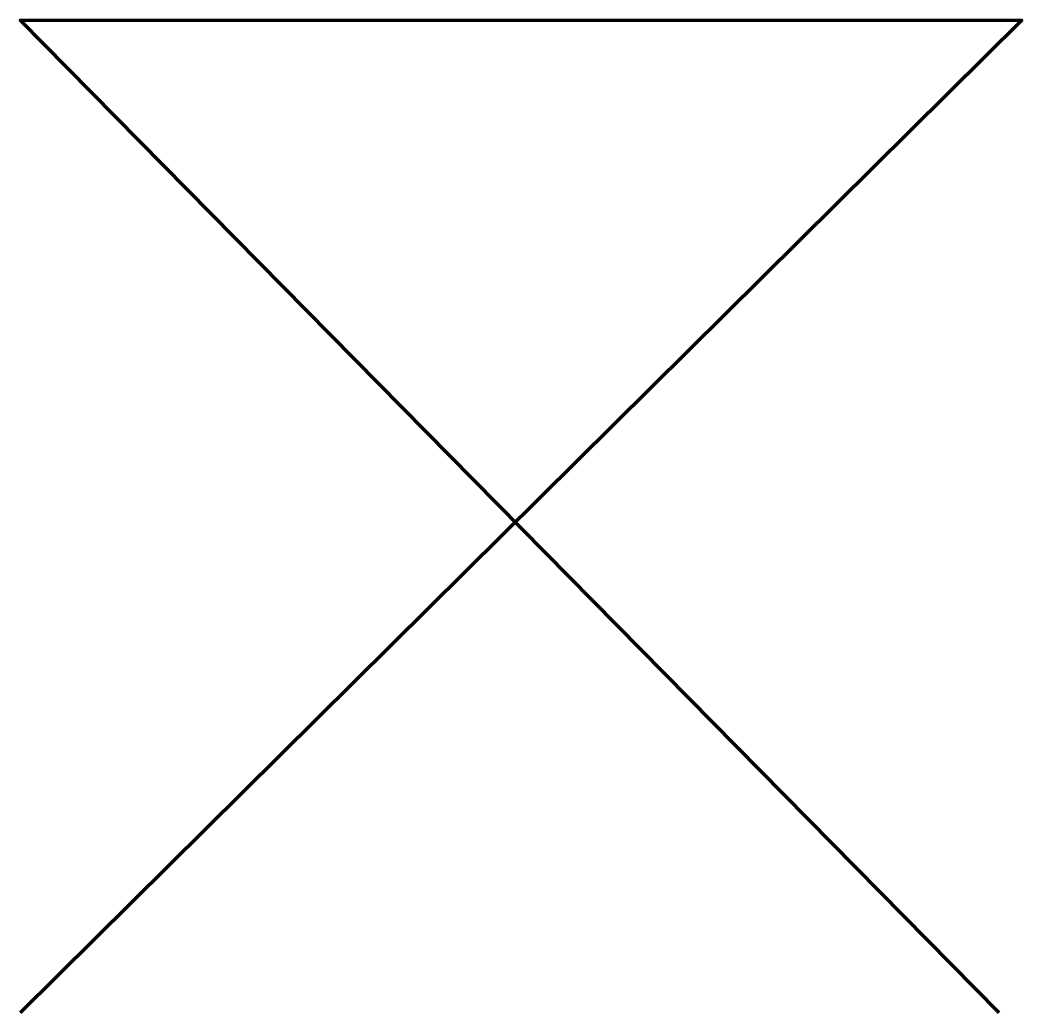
# Model space of a CAD drawing. Extents: x 1142 to 1888, y -1513 to -774.
import ezdxf

# ---------------------------------------------------------------- set-up
doc = ezdxf.new("R2010")
doc.units = 0
doc.header["$MEASUREMENT"] = 0
doc.layers.add('immobulus_path', color=7, linetype='Continuous', lineweight=0)

msp = doc.modelspace()

# ---------------------------------------------------------------- linework, layer by layer
at = {"layer": 'immobulus_path', "color": 7, "lineweight": 140}
msp.add_lwpolyline([(1870.89, -1512.86), (1141.52, -773.58), (1887.83, -773.58), (1141.52, -1512.86)], dxfattribs=at)

doc.saveas('drawing.dxf')
